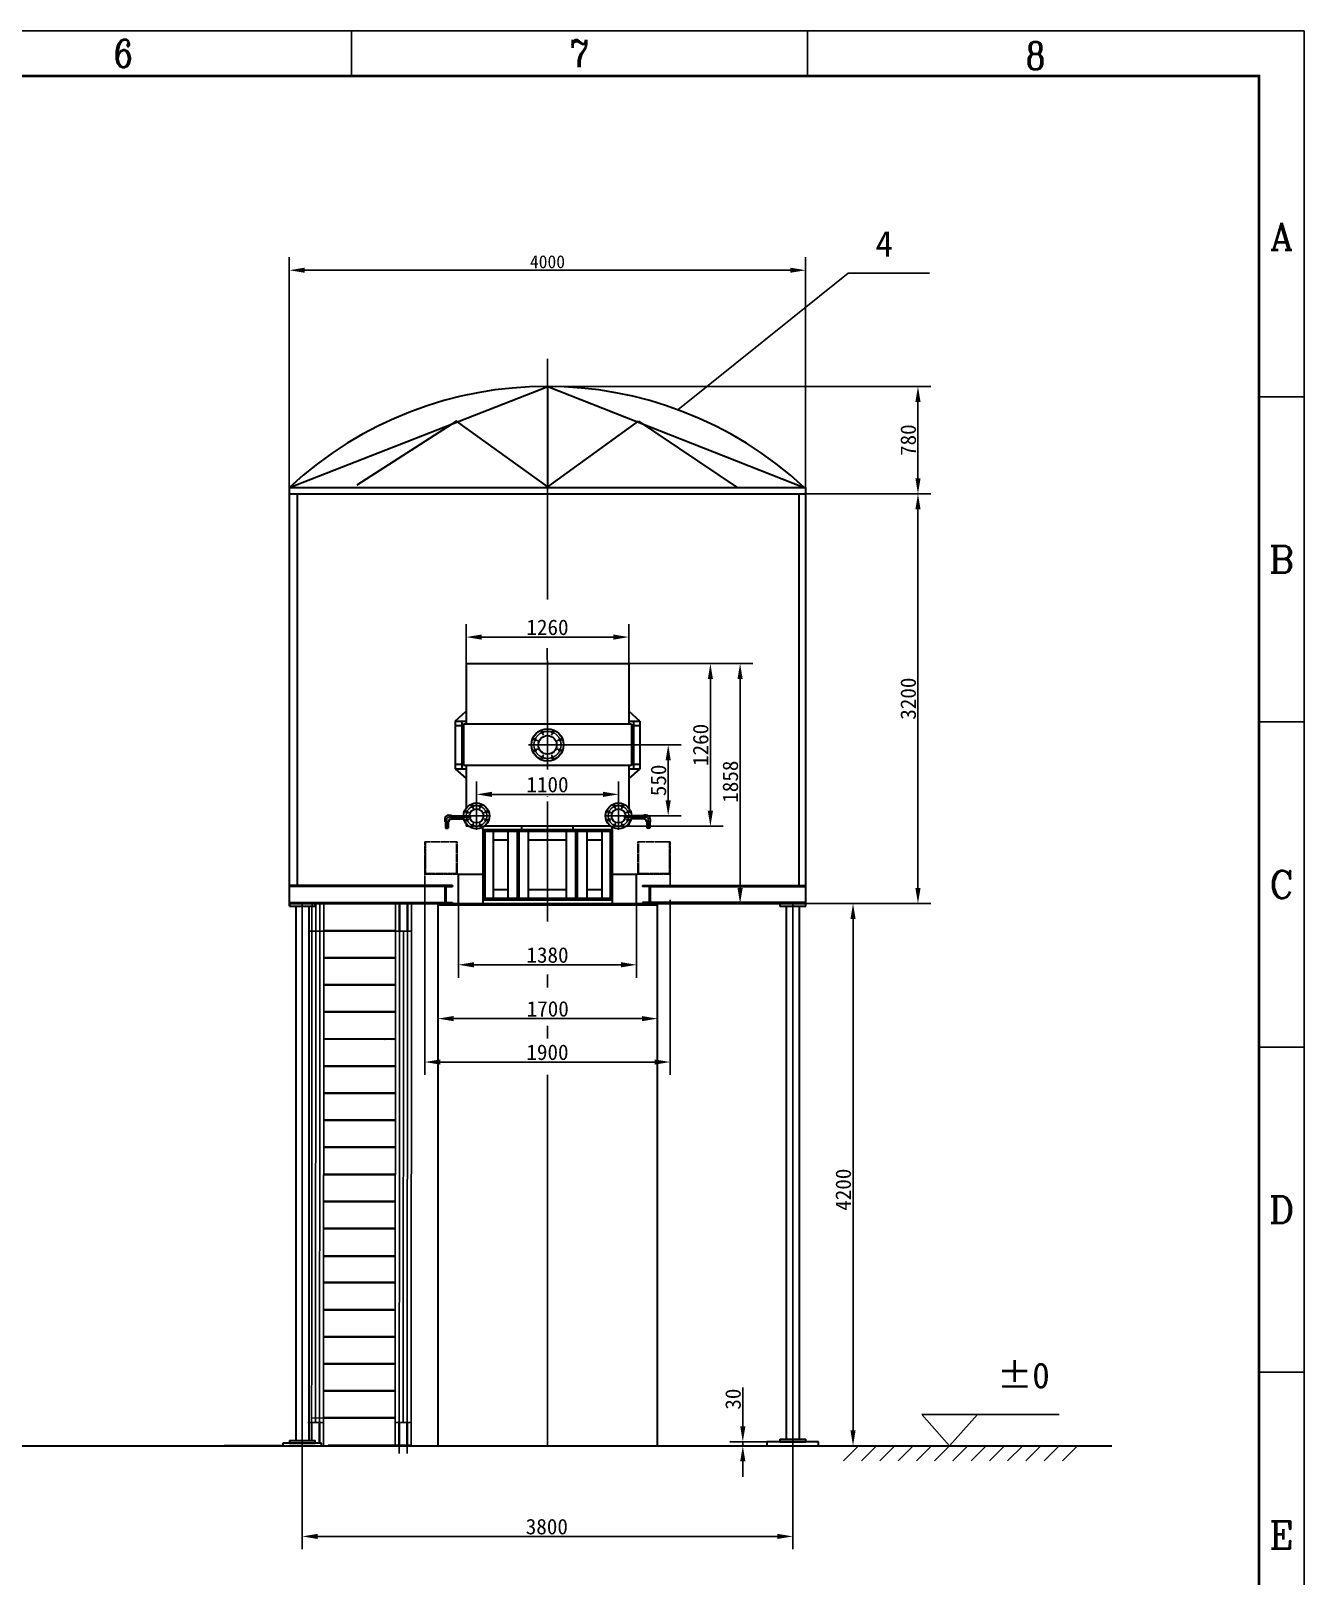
# Model space of a CAD drawing. Header units: millimetres. Extents: x 36943 to 66361, y 17600 to 38376.
# Drawn here: x 56498 to 66361, y 26410 to 38376 of the extents above; entities that cross this region are included whole.
import ezdxf
from ezdxf.enums import TextEntityAlignment as Align

# ---------------------------------------------------------------- set-up
doc = ezdxf.new("R2010")
doc.units = ezdxf.units.MM
doc.header["$PDMODE"] = 34
doc.linetypes.add('ACAD_ISO02W100', pattern=[15, 12, -3])
doc.linetypes.add('JIS_08_11', pattern=[12.8, 11, -0.6, 0.6, -0.6])
for name, color, linetype, lineweight in [('01粗实线', 7, 'Continuous', 30), ('02细实线', 5, 'Continuous', 25), ('03虚线', 3, 'ACAD_ISO02W100', 25), ('04细点划线', 1, 'JIS_08_11', 25)]:
    doc.layers.add(name, color=color, linetype=linetype, lineweight=lineweight)
doc.layers.add('09标注线', color=5, linetype='Continuous')
doc.layers.add('C', color=130, linetype='Continuous')
doc.styles.add('C', font='complex.shx', dxfattribs={"width": 0.85})
doc.styles.get("Standard").update_dxf_attribs({"font": 'SimSun.ttf'})
doc.dimstyles.new('ISO-25-50', dxfattribs={"dimtxt": 120, "dimasz": 120, "dimexe": 100, "dimexo": 0, "dimgap": 15, "dimtad": 1, "dimdec": 0, "dimdsep": 46, "dimtxsty": 'Standard', "dimcen": 10, "dimadec": 0, "dimazin": 0, "dimtfac": 1, "dimtdec": 0, "dimtmove": 0, "dimatfit": 3, "dimldrblk": 'CLOSEDBLANK', "dimfxl": 0, "dimarcsym": 0})
pattern_1 = [(44.96008, (1959.8555, 35338.7925), (-5.9249212, 5.9331832), []), (44.96008, (1960.9305, 35338.792), (-5.9249212, 5.9331832), [])]

# ---------------------------------------------------------------- blocks, each defined once
blk = doc.blocks.new('*D12')
at = {"layer": '09标注线', "color": 0, "lineweight": -2}
for p, q in [((59950, 32404), (59950, 32564)), ((61050, 32404), (61050, 32564)), ((60930, 32464), (60070, 32464))]:
    blk.add_line(p, q, dxfattribs=at)
at = {"layer": '09标注线', "color": 0}
for points in [[(60070, 32484), (60070, 32444), (59950, 32464)], [(60930, 32484), (60930, 32444), (61050, 32464)]]:
    blk.add_solid(points, dxfattribs=at)
at = {"layer": 'Defpoints', "color": 0}
for p in [(59950, 32464), (59950, 32404), (61050, 32404)]:
    blk.add_point(p, dxfattribs=at)
at = {"layer": '09标注线', "color": 0, "insert": (60500, 32539), "char_height": 120, "attachment_point": 5}
blk.add_mtext('1100', dxfattribs=at)
blk = doc.blocks.new('_ClosedBlank')
at = {"color": 0, "linetype": 'ByBlock', "lineweight": -2}
for p, q in [((-1, 0.167), (0, 0)), ((-1, 0.167), (-1, -0.167)), ((0, 0), (-1, -0.167))]:
    blk.add_line(p, q, dxfattribs=at)
blk = doc.blocks.new('*D13')
at = {"layer": '09标注线', "color": 0, "lineweight": -2}
for p, q in [((60648, 32847), (61535, 32847)), ((61435, 32727), (61435, 32417)), ((61157, 32297), (61535, 32297))]:
    blk.add_line(p, q, dxfattribs=at)
at = {"layer": '09标注线', "color": 0}
for points in [[(61415, 32727), (61455, 32727), (61435, 32847)], [(61415, 32417), (61455, 32417), (61435, 32297)]]:
    blk.add_solid(points, dxfattribs=at)
at = {"layer": 'Defpoints', "color": 0}
for p in [(60648, 32847), (61157, 32297), (61435, 32297)]:
    blk.add_point(p, dxfattribs=at)
at = {"layer": '09标注线', "color": 0, "insert": (61360, 32572), "char_height": 120, "attachment_point": 5, "rotation": 90}
blk.add_mtext('550', dxfattribs=at)
blk = doc.blocks.new('*D14')
at = {"layer": '09标注线', "color": 0, "lineweight": -2}
for p, q in [((61130, 33477), (61862, 33477)), ((61762, 33357), (61762, 32337)), ((61130, 32217), (61862, 32217))]:
    blk.add_line(p, q, dxfattribs=at)
at = {"layer": '09标注线', "color": 0}
for points in [[(61742, 33357), (61782, 33357), (61762, 33477)], [(61742, 32337), (61782, 32337), (61762, 32217)]]:
    blk.add_solid(points, dxfattribs=at)
at = {"layer": 'Defpoints', "color": 0}
for p in [(61130, 33477), (61130, 32217), (61762, 32217)]:
    blk.add_point(p, dxfattribs=at)
at = {"layer": '09标注线', "color": 0, "insert": (61687, 32847), "char_height": 120, "attachment_point": 5, "rotation": 90}
blk.add_mtext('1260', dxfattribs=at)
blk = doc.blocks.new('*D15')
at = {"layer": '09标注线', "color": 0, "lineweight": -2}
for p, q in [((59870, 33477), (59870, 33782)), ((61130, 33477), (61130, 33782)), ((61010, 33682), (59990, 33682))]:
    blk.add_line(p, q, dxfattribs=at)
at = {"layer": '09标注线', "color": 0}
for points in [[(59990, 33702), (59990, 33662), (59870, 33682)], [(61010, 33702), (61010, 33662), (61130, 33682)]]:
    blk.add_solid(points, dxfattribs=at)
at = {"layer": 'Defpoints', "color": 0}
for p in [(59870, 33682), (59870, 33477), (61130, 33477)]:
    blk.add_point(p, dxfattribs=at)
at = {"layer": '09标注线', "color": 0, "insert": (60500, 33757), "char_height": 120, "attachment_point": 5}
blk.add_mtext('1260', dxfattribs=at)
blk = doc.blocks.new('*D16')
at = {"layer": '09标注线', "color": 0, "lineweight": -2}
for p, q in [((61130, 33477), (62092, 33477)), ((61992, 33357), (61992, 31739)), ((60998, 31619), (62092, 31619))]:
    blk.add_line(p, q, dxfattribs=at)
at = {"layer": '09标注线', "color": 0}
for points in [[(61972, 33357), (62012, 33357), (61992, 33477)], [(61972, 31739), (62012, 31739), (61992, 31619)]]:
    blk.add_solid(points, dxfattribs=at)
at = {"layer": 'Defpoints', "color": 0}
for p in [(61130, 33477), (60998, 31619), (61992, 31619)]:
    blk.add_point(p, dxfattribs=at)
at = {"layer": '09标注线', "color": 0, "insert": (61917, 32562), "char_height": 120, "attachment_point": 5, "rotation": 90}
blk.add_mtext('1858', dxfattribs=at)
blk = doc.blocks.new('*D6')
at = {"layer": '09标注线', "color": 0, "lineweight": -2}
for p, q in [((62500, 31619), (62967, 31619)), ((62867, 31499), (62867, 27539)), ((62600, 27419), (62967, 27419))]:
    blk.add_line(p, q, dxfattribs=at)
at = {"layer": '09标注线', "color": 0}
for points in [[(62847, 31499), (62887, 31499), (62867, 31619)], [(62847, 27539), (62887, 27539), (62867, 27419)]]:
    blk.add_solid(points, dxfattribs=at)
at = {"layer": 'Defpoints', "color": 0}
for p in [(62500, 31619), (62600, 27419), (62867, 27419)]:
    blk.add_point(p, dxfattribs=at)
at = {"layer": '09标注线', "color": 0, "insert": (62792, 29402), "char_height": 120, "attachment_point": 5, "rotation": 90}
blk.add_mtext('4200', dxfattribs=at)
blk = doc.blocks.new('*D2')
at = {"layer": '09标注线', "color": 0, "lineweight": -2}
for p, q in [((62500, 34791), (63470, 34791)), ((63370, 34671), (63370, 31739)), ((62500, 31619), (63470, 31619))]:
    blk.add_line(p, q, dxfattribs=at)
at = {"layer": '09标注线', "color": 0}
for points in [[(63350, 34671), (63390, 34671), (63370, 34791)], [(63350, 31739), (63390, 31739), (63370, 31619)]]:
    blk.add_solid(points, dxfattribs=at)
at = {"layer": 'Defpoints', "color": 0}
for p in [(62500, 34791), (62500, 31619), (63370, 31619)]:
    blk.add_point(p, dxfattribs=at)
at = {"layer": '09标注线', "color": 0, "insert": (63295, 33205), "char_height": 120, "attachment_point": 5, "rotation": 90}
blk.add_mtext('3200', dxfattribs=at)
blk = doc.blocks.new('*D7')
at = {"layer": '09标注线', "color": 0, "lineweight": -2}
for p, q in [((58600, 27529), (58600, 26617)), ((62400, 27246), (62400, 26617)), ((58720, 26717), (62280, 26717))]:
    blk.add_line(p, q, dxfattribs=at)
at = {"layer": '09标注线', "color": 0}
for points in [[(58720, 26737), (58720, 26697), (58600, 26717)], [(62280, 26737), (62280, 26697), (62400, 26717)]]:
    blk.add_solid(points, dxfattribs=at)
at = {"layer": 'Defpoints', "color": 0}
for p in [(58600, 27529), (62400, 27246), (62400, 26717)]:
    blk.add_point(p, dxfattribs=at)
at = {"layer": '09标注线', "color": 0, "insert": (60495, 26792), "char_height": 120, "attachment_point": 5}
blk.add_mtext('3800', dxfattribs=at)
blk = doc.blocks.new('*D11')
at = {"layer": '09标注线', "color": 0, "lineweight": -2}
for p, q in [((62013, 27569), (62013, 27871)), ((62200, 27449), (61913, 27449)), ((62200, 27419), (61913, 27419)), ((62013, 27419), (62013, 27449)), ((62013, 27299), (62013, 27179))]:
    blk.add_line(p, q, dxfattribs=at)
at = {"layer": '09标注线', "color": 0}
for points in [[(61993, 27569), (62033, 27569), (62013, 27449)], [(61993, 27299), (62033, 27299), (62013, 27419)]]:
    blk.add_solid(points, dxfattribs=at)
at = {"layer": 'Defpoints', "color": 0}
for p in [(62013, 27449), (62200, 27449), (62200, 27419)]:
    blk.add_point(p, dxfattribs=at)
at = {"layer": '09标注线', "color": 0, "insert": (61938, 27780), "char_height": 120, "attachment_point": 5, "rotation": 90}
blk.add_mtext('30', dxfattribs=at)
blk = doc.blocks.new('*D30')
at = {"layer": '09标注线', "color": 0, "lineweight": -2}
for p, q in [((59550, 31759), (59550, 30291)), ((61450, 31647), (61450, 30291)), ((59670, 30391), (61330, 30391))]:
    blk.add_line(p, q, dxfattribs=at)
at = {"layer": '09标注线', "color": 0}
for points in [[(59670, 30411), (59670, 30371), (59550, 30391)], [(61330, 30411), (61330, 30371), (61450, 30391)]]:
    blk.add_solid(points, dxfattribs=at)
at = {"layer": 'Defpoints', "color": 0}
for p in [(59550, 31759), (61450, 31647), (61450, 30391)]:
    blk.add_point(p, dxfattribs=at)
at = {"layer": '09标注线', "color": 0, "insert": (60500, 30466), "char_height": 120, "attachment_point": 5}
blk.add_mtext('1900', dxfattribs=at)
blk = doc.blocks.new('*D32')
at = {"layer": '09标注线', "color": 0, "lineweight": -2}
for p, q in [((59810, 31661), (59810, 31044)), ((61190, 31647), (61190, 31044)), ((59930, 31144), (61070, 31144))]:
    blk.add_line(p, q, dxfattribs=at)
at = {"layer": '09标注线', "color": 0}
for points in [[(59930, 31164), (59930, 31124), (59810, 31144)], [(61070, 31164), (61070, 31124), (61190, 31144)]]:
    blk.add_solid(points, dxfattribs=at)
at = {"layer": 'Defpoints', "color": 0}
for p in [(59810, 31661), (61190, 31647), (61190, 31144)]:
    blk.add_point(p, dxfattribs=at)
at = {"layer": '09标注线', "color": 0, "insert": (60500, 31219), "char_height": 120, "attachment_point": 5}
blk.add_mtext('1380', dxfattribs=at)
blk = doc.blocks.new('*D36')
at = {"layer": '09标注线', "color": 0, "lineweight": -2}
for p, q in [((59652, 30716), (59652, 30827)), ((61352, 30716), (61352, 30827)), ((59772, 30727), (61232, 30727))]:
    blk.add_line(p, q, dxfattribs=at)
at = {"layer": '09标注线', "color": 0}
for points in [[(59772, 30747), (59772, 30707), (59652, 30727)], [(61232, 30747), (61232, 30707), (61352, 30727)]]:
    blk.add_solid(points, dxfattribs=at)
at = {"layer": 'Defpoints', "color": 0}
for p in [(59652, 30716), (61352, 30727), (61352, 30716)]:
    blk.add_point(p, dxfattribs=at)
at = {"layer": '09标注线', "color": 0, "insert": (60502, 30802), "char_height": 120, "attachment_point": 5}
blk.add_mtext('1700', dxfattribs=at)
blk = doc.blocks.new('*D41')
at = {"layer": '09标注线', "color": 0, "lineweight": -2}
for p, q in [((58500, 34841), (58500, 36623)), ((62500, 34841), (62500, 36623)), ((58620, 36523), (62380, 36523))]:
    blk.add_line(p, q, dxfattribs=at)
at = {"layer": '09标注线', "color": 0}
for points in [[(58620, 36543), (58620, 36503), (58500, 36523)], [(62380, 36543), (62380, 36503), (62500, 36523)]]:
    blk.add_solid(points, dxfattribs=at)
at = {"layer": 'Defpoints', "color": 0}
for p in [(62500, 36523), (58500, 34841), (62500, 34841)]:
    blk.add_point(p, dxfattribs=at)
at = {"layer": '09标注线', "color": 0, "insert": (60500, 36588), "char_height": 100, "attachment_point": 5}
blk.add_mtext('4000', dxfattribs=at)
blk = doc.blocks.new('*D42')
at = {"layer": '09标注线', "color": 0, "lineweight": -2}
for p, q in [((60495, 35623), (63470, 35623)), ((63370, 35503), (63370, 34911)), ((62500, 34791), (63470, 34791))]:
    blk.add_line(p, q, dxfattribs=at)
at = {"layer": '09标注线', "color": 0}
for points in [[(63350, 35503), (63390, 35503), (63370, 35623)], [(63350, 34911), (63390, 34911), (63370, 34791)]]:
    blk.add_solid(points, dxfattribs=at)
at = {"layer": 'Defpoints', "color": 0}
for p in [(60495, 35623), (62500, 34791), (63370, 34791)]:
    blk.add_point(p, dxfattribs=at)
at = {"layer": '09标注线', "color": 0, "insert": (63295, 35207), "char_height": 120, "attachment_point": 5, "rotation": 90}
blk.add_mtext('780', dxfattribs=at)

msp = doc.modelspace()

# ---------------------------------------------------------------- hatches: boundary and pattern name
at = {"layer": '09标注线'}
h = msp.add_hatch(dxfattribs=at)
h.set_pattern_fill('JIS_LC_8A', color=0, scale=1.074993, angle=-0.03992, style=0)
h.set_pattern_definition([(44.96008, (1961.17, 37225.405), (-5.9249212, 5.9331832), []), (44.96008, (1962.245, 37225.4046), (-5.9249212, 5.9331832), [])])
h.paths.add_polyline_path([(59128.9, 31619.9), (58767.7, 31620.2), (58767.7, 31614.8), (58770.6, 31614.8), (59128.9, 31614.5)])
h.paths.add_polyline_path([(59323.9, 31614.4), (59323.9, 31619.8), (59128.9, 31619.9), (59128.9, 31614.5)])
h = msp.add_hatch(dxfattribs=at)
h.set_pattern_fill('JIS_LC_8A', color=0, scale=1.074993, angle=-0.03992, style=0)
h.set_pattern_definition([(44.96008, (1961.024, 37015.782), (-5.9249212, 5.9331832), []), (44.96008, (1962.099, 37015.781), (-5.9249212, 5.9331832), [])])
h.paths.add_polyline_path([(59128.8, 31410.3), (58767.6, 31410.5), (58767.6, 31405.2), (58770.5, 31405.2), (59128.7, 31404.9)])
h.paths.add_polyline_path([(59323.7, 31404.8), (59323.7, 31410.1), (59128.8, 31410.3), (59128.7, 31404.9)])
h = msp.add_hatch(dxfattribs=at)
h.set_pattern_fill('JIS_LC_8A', color=0, scale=1.074993, angle=-0.03992, style=0)
h.set_pattern_definition([(44.96008, (1960.878, 36806.158), (-5.9249212, 5.9331832), []), (44.96008, (1961.953, 36806.157), (-5.9249212, 5.9331832), [])])
h.paths.add_polyline_path([(59128.6, 31200.7), (58767.4, 31200.9), (58767.4, 31195.5), (58770.3, 31195.5), (59128.6, 31195.3)])
h.paths.add_polyline_path([(59323.6, 31195.1), (59323.6, 31200.5), (59128.6, 31200.7), (59128.6, 31195.3)])
h = msp.add_hatch(dxfattribs=at)
h.set_pattern_fill('JIS_LC_8A', color=0, scale=1.074993, angle=-0.03992, style=0)
h.set_pattern_definition([(44.96008, (1960.732, 36596.534), (-5.9249212, 5.9331832), []), (44.96008, (1961.807, 36596.534), (-5.9249212, 5.9331832), [])])
h.paths.add_polyline_path([(59128.5, 30991), (58767.3, 30991.3), (58767.3, 30985.9), (58770.2, 30985.9), (59128.5, 30985.7)])
h.paths.add_polyline_path([(59323.4, 30985.5), (59323.4, 30990.9), (59128.5, 30991), (59128.5, 30985.7)])
h = msp.add_hatch(dxfattribs=at)
h.set_pattern_fill('JIS_LC_8A', color=0, scale=1.074993, angle=-0.03992, style=0)
h.set_pattern_definition([(44.96008, (1960.586, 36386.911), (-5.9249212, 5.9331832), []), (44.96008, (1961.661, 36386.91), (-5.9249212, 5.9331832), [])])
h.paths.add_polyline_path([(59128.3, 30781.4), (58767.1, 30781.7), (58767.1, 30776.3), (58770, 30776.3), (59128.3, 30776)])
h.paths.add_polyline_path([(59323.3, 30775.9), (59323.3, 30781.3), (59128.3, 30781.4), (59128.3, 30776)])
h = msp.add_hatch(dxfattribs=at)
h.set_pattern_fill('JIS_LC_8A', color=0, scale=1.074993, angle=-0.03992, style=0)
h.set_pattern_definition([(44.96008, (1960.44, 36177.287), (-5.9249212, 5.9331832), []), (44.96008, (1961.515, 36177.286), (-5.9249212, 5.9331832), [])])
h.paths.add_polyline_path([(59128.2, 30571.8), (58767, 30572), (58767, 30566.7), (58769.9, 30566.7), (59128.2, 30566.4)])
h.paths.add_polyline_path([(59323.1, 30566.3), (59323.1, 30571.7), (59128.2, 30571.8), (59128.2, 30566.4)])
h = msp.add_hatch(dxfattribs=at)
h.set_pattern_fill('JIS_LC_8A', color=0, scale=1.074993, angle=-0.03992, style=0)
h.set_pattern_definition([(44.96008, (1960.294, 35967.663), (-5.9249212, 5.9331832), []), (44.96008, (1961.369, 35967.663), (-5.9249212, 5.9331832), [])])
h.paths.add_polyline_path([(59128, 30362.2), (58766.8, 30362.4), (58766.8, 30357), (58769.7, 30357), (59128, 30356.8)])
h.paths.add_polyline_path([(59323, 30356.7), (59323, 30362), (59128, 30362.2), (59128, 30356.8)])
h = msp.add_hatch(dxfattribs=at)
h.set_pattern_fill('JIS_LC_8A', color=0, scale=1.074993, angle=-0.03992, style=0)
h.set_pattern_definition([(44.96008, (1960.1476, 35758.04), (-5.9249212, 5.9331832), []), (44.96008, (1961.2226, 35758.039), (-5.9249212, 5.9331832), [])])
h.paths.add_polyline_path([(59127.9, 30152.5), (58766.7, 30152.8), (58766.7, 30147.4), (58769.6, 30147.4), (59127.9, 30147.2)])
h.paths.add_polyline_path([(59322.8, 30147), (59322.9, 30152.4), (59127.9, 30152.5), (59127.9, 30147.2)])
h = msp.add_hatch(dxfattribs=at)
h.set_pattern_fill('JIS_LC_8A', color=0, scale=1.074993, angle=-0.03992, style=0)
h.set_pattern_definition([(44.96008, (1960.0015, 35548.416), (-5.9249212, 5.9331832), []), (44.96008, (1961.0765, 35548.415), (-5.9249212, 5.9331832), [])])
h.paths.add_polyline_path([(59127.7, 29942.9), (58766.5, 29943.2), (58766.5, 29937.8), (58769.5, 29937.8), (59127.7, 29937.5)])
h.paths.add_polyline_path([(59322.7, 29937.4), (59322.7, 29942.8), (59127.7, 29942.9), (59127.7, 29937.5)])
h = msp.add_hatch(dxfattribs=at)
h.set_pattern_fill('JIS_LC_8A', color=0, scale=1.074993, angle=-0.03992, style=0)
h.set_pattern_definition(pattern_1)
h.paths.add_polyline_path([(59127.6, 29733.3), (58766.4, 29733.5), (58766.4, 29728.2), (58769.3, 29728.2), (59127.6, 29727.9)])
h.paths.add_polyline_path([(59322.6, 29727.8), (59322.6, 29733.2), (59127.6, 29733.3), (59127.6, 29727.9)])
h = msp.add_hatch(dxfattribs=at)
h.set_pattern_fill('JIS_LC_8A', color=0, scale=1.074993, angle=-0.03992, style=0)
h.set_pattern_definition(pattern_1)
h.paths.add_polyline_path([(59127.6, 29733.3), (58766.4, 29733.5), (58766.4, 29728.2), (58769.3, 29728.2), (59127.6, 29727.9)])
h.paths.add_polyline_path([(59322.6, 29727.8), (59322.6, 29733.2), (59127.6, 29733.3), (59127.6, 29727.9)])
h = msp.add_hatch(dxfattribs=at)
h.set_pattern_fill('JIS_LC_8A', color=0, scale=1.074993, angle=-0.03992, style=0)
h.set_pattern_definition(pattern_1)
h.paths.add_polyline_path([(59127.6, 29733.3), (58766.4, 29733.5), (58766.4, 29728.2), (58769.3, 29728.2), (59127.6, 29727.9)])
h.paths.add_polyline_path([(59322.6, 29727.8), (59322.6, 29733.2), (59127.6, 29733.3), (59127.6, 29727.9)])
h = msp.add_hatch(dxfattribs=at)
h.set_pattern_fill('JIS_LC_8A', color=0, scale=1.074993, angle=-0.03992, style=0)
h.set_pattern_definition([(44.96008, (1959.709, 35129.169), (-5.9249212, 5.9331832), []), (44.96008, (1960.784, 35129.168), (-5.9249212, 5.9331832), [])])
h.paths.add_polyline_path([(59127.4, 29523.7), (58766.2, 29523.9), (58766.2, 29518.5), (58769.2, 29518.5), (59127.4, 29518.3)])
h.paths.add_polyline_path([(59322.4, 29518.2), (59322.4, 29523.5), (59127.4, 29523.7), (59127.4, 29518.3)])
h = msp.add_hatch(dxfattribs=at)
h.set_pattern_fill('JIS_LC_8A', color=0, scale=1.074993, angle=-0.03992, style=0)
h.set_pattern_definition([(44.96008, (1959.563, 34919.545), (-5.9249212, 5.9331832), []), (44.96008, (1960.638, 34919.544), (-5.9249212, 5.9331832), [])])
h.paths.add_polyline_path([(59127.3, 29314), (58766.1, 29314.3), (58766.1, 29308.9), (58769, 29308.9), (59127.3, 29308.7)])
h.paths.add_polyline_path([(59322.3, 29308.5), (59322.3, 29313.9), (59127.3, 29314), (59127.3, 29308.7)])
h = msp.add_hatch(dxfattribs=at)
h.set_pattern_fill('JIS_LC_8A', color=0, scale=1.074993, angle=-0.03992, style=0)
h.set_pattern_definition([(44.96008, (1959.417, 34709.9215), (-5.9249212, 5.9331832), []), (44.96008, (1960.492, 34709.921), (-5.9249212, 5.9331832), [])])
h.paths.add_polyline_path([(59127.1, 29104.4), (58765.9, 29104.7), (58765.9, 29099.3), (58768.9, 29099.3), (59127.1, 29099)])
h.paths.add_polyline_path([(59322.1, 29098.9), (59322.1, 29104.3), (59127.1, 29104.4), (59127.1, 29099)])
h = msp.add_hatch(dxfattribs=at)
h.set_pattern_fill('JIS_LC_8A', color=0, scale=1.074993, angle=-0.03992, style=0)
h.set_pattern_definition([(44.96008, (1959.267, 34494.462), (-5.9249212, 5.9331832), []), (44.96008, (1960.342, 34494.461), (-5.9249212, 5.9331832), [])])
h.paths.add_polyline_path([(59127, 28889), (58765.8, 28889.2), (58765.8, 28883.8), (58768.7, 28883.8), (59127, 28883.6)])
h.paths.add_polyline_path([(59322, 28883.5), (59322, 28888.8), (59127, 28889), (59127, 28883.6)])
h = msp.add_hatch(dxfattribs=at)
h.set_pattern_fill('JIS_LC_8A', color=0, scale=1.074993, angle=-0.03992, style=0)
h.set_pattern_definition([(44.96008, (1959.125, 34290.674), (-5.9249212, 5.9331832), []), (44.96008, (1960.2, 34290.6735), (-5.9249212, 5.9331832), [])])
h.paths.add_polyline_path([(59126.9, 28685.2), (58765.7, 28685.4), (58765.7, 28680.1), (58768.6, 28680), (59126.8, 28679.8)])
h.paths.add_polyline_path([(59321.8, 28679.7), (59321.8, 28685), (59126.9, 28685.2), (59126.8, 28679.8)])
h = msp.add_hatch(dxfattribs=at)
h.set_pattern_fill('JIS_LC_8A', color=0, scale=1.074993, angle=-0.03992, style=0)
h.set_pattern_definition([(44.96008, (1958.979, 34081.0506), (-5.9249212, 5.9331832), []), (44.96008, (1960.054, 34081.05), (-5.9249212, 5.9331832), [])])
h.paths.add_polyline_path([(59126.7, 28475.5), (58765.5, 28475.8), (58765.5, 28470.4), (58768.4, 28470.4), (59126.7, 28470.2)])
h.paths.add_polyline_path([(59321.7, 28470), (59321.7, 28475.4), (59126.7, 28475.5), (59126.7, 28470.2)])
h = msp.add_hatch(dxfattribs=at)
h.set_pattern_fill('JIS_LC_8A', color=0, scale=1.074993, angle=-0.03992, style=0)
h.set_pattern_definition([(44.96008, (1958.833, 33871.427), (-5.9249212, 5.9331832), []), (44.96008, (1959.908, 33871.426), (-5.9249212, 5.9331832), [])])
h.paths.add_polyline_path([(59126.6, 28265.9), (58765.4, 28266.2), (58765.4, 28260.8), (58768.3, 28260.8), (59126.6, 28260.6)])
h.paths.add_polyline_path([(59321.5, 28260.4), (59321.5, 28265.8), (59126.6, 28265.9), (59126.6, 28260.6)])
h = msp.add_hatch(dxfattribs=at)
h.set_pattern_fill('JIS_LC_8A', color=0, scale=1.074993, angle=-0.03992, style=0)
h.set_pattern_definition([(44.96008, (1958.687, 33661.803), (-5.9249212, 5.9331832), []), (44.96008, (1959.762, 33661.8025), (-5.9249212, 5.9331832), [])])
h.paths.add_polyline_path([(59126.4, 28056.3), (58765.2, 28056.6), (58765.2, 28051.2), (58768.1, 28051.2), (59126.4, 28050.9)])
h.paths.add_polyline_path([(59321.4, 28050.8), (59321.4, 28056.2), (59126.4, 28056.3), (59126.4, 28050.9)])
h = msp.add_hatch(dxfattribs=at)
h.set_pattern_fill('JIS_LC_8A', color=0, scale=1.074993, angle=-0.03992, style=0)
h.set_pattern_definition([(44.96008, (1958.541, 33452.18), (-5.9249212, 5.9331832), []), (44.96008, (1959.616, 33452.179), (-5.9249212, 5.9331832), [])])
h.paths.add_polyline_path([(59126.3, 27846.7), (58765.1, 27846.9), (58765.1, 27841.6), (58768, 27841.6), (59126.3, 27841.3)])
h.paths.add_polyline_path([(59321.2, 27841.2), (59321.2, 27846.5), (59126.3, 27846.7), (59126.3, 27841.3)])
h = msp.add_hatch(dxfattribs=at)
h.set_pattern_fill('JIS_LC_8A', color=0, scale=1.074993, angle=-0.03992, style=0)
h.set_pattern_definition([(44.96008, (1958.395, 33242.556), (-5.9249212, 5.9331832), []), (44.96008, (1959.47, 33242.555), (-5.9249212, 5.9331832), [])])
h.paths.add_polyline_path([(59126.1, 27637.1), (58764.9, 27637.3), (58764.9, 27631.9), (58767.8, 27631.9), (59126.1, 27631.7)])
h.paths.add_polyline_path([(59321.1, 27631.5), (59321.1, 27636.9), (59126.1, 27637.1), (59126.1, 27631.7)])
h = msp.add_hatch(dxfattribs=at)
h.set_pattern_fill('JIS_LC_8A', color=0, scale=1.074993, angle=-0.03992, style=0)
h.set_pattern_definition([(314.96008, (1950.487, 21892.998), (-5.9331832, -5.9249212), []), (314.96008, (1951.562, 21892.997), (-5.9331832, -5.9249212), [])])
h.paths.add_polyline_path([(59443.5, 27418.6), (59443.5, 27424), (59126, 27424.2), (59126, 27418.8)])
h.paths.add_polyline_path([(58800.2, 27424.4), (58800.2, 27419.1), (59126, 27418.8), (59126, 27424.2)])

# ---------------------------------------------------------------- linework, layer by layer
at = {"color": 1, "lineweight": -3}
for q in [(61511, 35441.6), (63459.8, 36499.9)]:
    msp.add_line((62828.5, 36499.9), q, dxfattribs=at)
for p, q in [((63399.5, 27662.2), (63615.4, 27419.2)), ((64463, 27662.2), (63399.5, 27662.2)), ((63615.4, 27419.2), (63831.3, 27662.2)), ((62908.3, 27419.2), (62791.9, 27302.7)), ((63049.7, 27419.2), (62933.3, 27302.7)), ((63191.2, 27419.2), (63074.7, 27302.7)), ((63332.6, 27419.2), (63216.1, 27302.7)), ((63474, 27419.2), (63357.5, 27302.7)), ((63615.4, 27419.2), (63499, 27302.7)), ((63756.8, 27419.2), (63640.4, 27302.7)), ((63898.3, 27419.2), (63781.8, 27302.7)), ((64039.7, 27419.2), (63923.2, 27302.7)), ((64181.1, 27419.2), (64064.7, 27302.7)), ((64322.5, 27419.2), (64206.1, 27302.7)), ((64463.9, 27419.2), (64347.5, 27302.7)), ((64605.4, 27419.2), (64488.9, 27302.7))]:
    msp.add_line(p, q)
at = {"layer": '01粗实线'}
for p, q in [((60502.4, 34845.8), (60502.4, 35622.9)), ((59870.2, 33476.9), (59870.2, 33006.9)), ((59870.2, 33476.9), (61130.2, 33476.9)), ((61130.2, 33476.9), (61130.2, 33006.9)), ((59785.2, 33031.9), (59870.2, 33106.9)), ((59785.2, 33031.9), (59870.2, 33031.9)), ((59785.2, 33031.9), (59785.2, 32661.9)), ((59835.2, 33031.9), (59835.2, 32661.9)), ((61215.2, 33031.9), (61130.2, 33106.9)), ((61130.2, 33031.9), (61215.2, 33031.9)), ((61165.2, 33031.9), (61165.2, 32661.9)), ((61215.2, 33031.9), (61215.2, 32661.9)), ((59785.2, 32996.9), (59835.2, 32996.9)), ((59850.2, 33006.9), (59850.2, 32686.9)), ((61150.2, 33006.9), (59850.2, 33006.9)), ((61150.2, 33006.9), (61150.2, 32686.9)), ((61165.2, 32996.9), (61215.2, 32996.9)), ((59785.2, 32696.9), (59835.2, 32696.9)), ((61150.2, 32686.9), (59850.2, 32686.9)), ((59870.2, 32686.9), (59870.2, 32356.9)), ((61130.2, 32686.9), (61130.2, 32356.9)), ((61165.2, 32696.9), (61215.2, 32696.9)), ((59785.2, 32661.9), (59870.2, 32661.9)), ((59785.2, 32661.9), (59870.2, 32586.9)), ((61130.2, 32661.9), (61215.2, 32661.9)), ((61215.2, 32661.9), (61130.2, 32586.9)), ((59704.7, 32272.4), (59704.7, 32251.9)), ((59704.7, 32251.9), (59735.7, 32251.9)), ((59708.7, 32251.9), (59708.7, 32201.9)), ((59708.7, 32201.9), (59731.7, 32201.9)), ((59731.7, 32251.9), (59731.7, 32201.9)), ((59734.7, 32302.4), (59755.2, 32302.4)), ((59735.7, 32261.4), (59735.7, 32251.9)), ((59745.7, 32271.4), (59755.2, 32271.4)), ((59755.2, 32302.4), (59755.2, 32271.4)), ((59755.2, 32298.4), (59850.2, 32298.4)), ((59755.2, 32275.4), (59852.5, 32275.4)), ((59870.2, 32236.9), (59870.2, 32216.9)), ((59890.2, 32216.9), (59870.2, 32216.9)), ((60000.2, 32191.9), (60000.2, 32210.3)), ((60000.2, 32191.9), (60300.2, 32191.9)), ((60000.2, 32191.9), (60000.2, 31619.2)), ((60000.2, 32191.9), (61000.2, 32191.9)), ((60990.2, 32216.9), (60010.2, 32216.9)), ((60300.2, 32191.9), (60300.2, 32216.9)), ((60700.2, 32191.9), (60700.2, 32216.9)), ((60700.2, 32191.9), (61000.2, 32191.9)), ((61000.2, 32191.9), (61000.2, 32210.3)), ((61000.2, 32191.9), (61000.2, 31619.2)), ((61130.2, 32216.9), (61110.2, 32216.9)), ((61130.2, 32236.9), (61130.2, 32216.9)), ((61245.2, 32275.4), (61147.8, 32275.4)), ((61245.2, 32298.4), (61150.1, 32298.4)), ((61245.2, 32302.4), (61245.2, 32271.4)), ((61265.7, 32302.4), (61245.2, 32302.4)), ((61254.7, 32271.4), (61245.2, 32271.4)), ((61264.7, 32261.4), (61264.7, 32251.9)), ((61295.7, 32251.9), (61264.7, 32251.9)), ((61268.7, 32251.9), (61268.7, 32201.9)), ((61291.7, 32201.9), (61268.7, 32201.9)), ((61291.7, 32251.9), (61291.7, 32201.9)), ((61295.7, 32272.4), (61295.7, 32251.9)), ((60000.2, 32177.9), (61000.2, 32177.9)), ((60014.2, 32177.9), (60014.2, 31660.9)), ((60080.2, 32177.9), (60080.2, 31660.9)), ((60080.2, 32111.9), (60194.2, 32111.9)), ((60194.2, 31660.9), (60194.2, 32177.9)), ((60267.2, 31660.9), (60267.2, 32177.9)), ((60281.2, 31660.9), (60281.2, 32177.9)), ((60354.2, 31660.9), (60354.2, 32177.9)), ((60354.2, 32111.9), (60646.2, 32111.9)), ((60646.2, 31660.9), (60646.2, 32177.9)), ((60719.2, 31660.9), (60719.2, 32177.9)), ((60733.2, 31660.9), (60733.2, 32177.9)), ((60806.2, 31660.9), (60806.2, 32177.9)), ((60806.2, 32111.9), (60920.2, 32111.9)), ((60920.2, 32177.9), (60920.2, 31660.9)), ((60986.2, 32177.9), (60986.2, 31660.9)), ((59810.2, 31619.2), (59810.2, 31846.9)), ((59810.2, 31846.9), (60000.2, 31846.9)), ((61000.2, 31846.9), (61190.2, 31846.9)), ((61190.2, 31619.2), (61190.2, 31846.9)), ((60080.2, 31726.9), (60194.2, 31726.9)), ((60354.2, 31726.9), (60646.2, 31726.9)), ((60806.2, 31726.9), (60920.2, 31726.9)), ((60000.2, 31660.9), (61000.2, 31660.9)), ((60000.2, 31646.9), (61000.2, 31646.9)), ((58444.7, 27419.2), (57995.1, 27419.2))]:
    msp.add_line(p, q, dxfattribs=at)
for centre, radius in [((60500.2, 32846.9), 125), ((60500.2, 32846.9), 71.5), ((60460, 32943.9), 6.8), ((60540.3, 32943.9), 6.8), ((60403.1, 32887.1), 6.8), ((60403.1, 32806.7), 6.8), ((60597.2, 32887.1), 6.8), ((60597.2, 32806.7), 6.8), ((60460, 32749.9), 6.8), ((60540.3, 32749.9), 6.8), ((59950.2, 32296.9), 100), ((59876.2, 32327.5), 6.8), ((59950.2, 32296.9), 54), ((59919.5, 32370.8), 6.8), ((59980.8, 32370.8), 6.8), ((60024.1, 32327.5), 6.8), ((61050.2, 32296.9), 100), ((60976.2, 32327.5), 6.8), ((61050.2, 32296.9), 54), ((61019.5, 32370.8), 6.8), ((61080.8, 32370.8), 6.8), ((61124.1, 32327.5), 6.8), ((59876.2, 32266.3), 6.8), ((59919.5, 32223), 6.8), ((59980.8, 32223), 6.8), ((60024.1, 32266.3), 6.8), ((60976.2, 32266.3), 6.8), ((61019.5, 32223), 6.8), ((61080.8, 32223), 6.8), ((61124.1, 32266.3), 6.8)]:
    msp.add_circle(centre, radius, dxfattribs=at)
for centre, radius, start, end in [((60494.8, 32688.9), 2934.2, 47.17383, 132.82617), ((59734.7, 32272.4), 30, 90, 180), ((59745.7, 32261.4), 10, 90, 180), ((61254.7, 32261.4), 10, 0, 90), ((61265.7, 32272.4), 30, 0, 90)]:
    msp.add_arc(centre, radius, start, end, dxfattribs=at)
at = {"layer": '02细实线'}
for centre, start, end in [((60460, 32943.9), 106.65298, 20.31678), ((60540.3, 32943.9), 61.65816, 340.41296), ((60403.1, 32887.1), 61.65816, 340.41296), ((60403.1, 32806.7), 106.4015, 22.5), ((60597.2, 32887.1), 110.6227, 22.5), ((60597.2, 32806.7), 61.65816, 340.41296), ((60460, 32749.9), 61.65816, 340.41296), ((60540.3, 32749.9), 108.44826, 24.68322), ((59876.2, 32327.5), 245.6227, 157.5), ((59919.5, 32370.8), 200.6227, 112.5), ((59980.8, 32370.8), 155.6227, 67.5), ((60024.1, 32327.5), 110.6227, 22.5), ((60976.2, 32327.5), 157.5, 69.3773), ((61019.5, 32370.8), 112.5, 24.3773), ((61080.8, 32370.8), 67.5, 339.3773), ((61124.1, 32327.5), 22.5, 294.3773), ((59876.2, 32266.3), 290.6227, 202.5), ((59919.5, 32223), 335.6227, 247.5), ((59980.8, 32223), 20.6227, 292.5), ((60024.1, 32266.3), 65.6227, 337.5), ((60976.2, 32266.3), 202.5, 114.3773), ((61019.5, 32223), 247.5, 159.3773), ((61080.8, 32223), 292.5, 204.3773), ((61124.1, 32266.3), 337.5, 249.3773)]:
    msp.add_arc(centre, 8, start, end, dxfattribs=at)
at = {"layer": '03虚线'}
for p, q in [((59550.2, 31846.9), (59550.2, 32096.9)), ((59550.2, 32096.9), (59800.2, 32096.9)), ((59554.2, 31850.9), (59554.2, 32096.9)), ((59796.2, 32096.9), (59796.2, 31850.9)), ((59800.2, 32096.9), (59800.2, 31846.9)), ((61450.2, 32096.9), (61200.2, 32096.9)), ((61200.2, 32096.9), (61200.2, 31846.9)), ((61204.2, 32096.9), (61204.2, 31850.9)), ((61446.2, 31850.9), (61446.2, 32096.9)), ((61450.2, 31846.9), (61450.2, 32096.9)), ((59550.2, 31759.2), (59550.2, 31846.9)), ((59810.2, 31846.9), (59550.2, 31846.9)), ((59796.2, 31850.9), (59554.2, 31850.9)), ((61190.2, 31846.9), (61450.2, 31846.9)), ((61204.2, 31850.9), (61446.2, 31850.9)), ((61450.2, 31759.2), (61450.2, 31846.9)), ((61450.2, 31774.6), (61450.2, 31846.9))]:
    msp.add_line(p, q, dxfattribs=at)
at = {"layer": '04细点划线'}
for p, q in [((60500.2, 35838), (60500.2, 33972.9)), ((60498.7, 33597.3), (60500, 32656.8)), ((60468.7, 32922.8), (60452.3, 32962.4)), ((60531.6, 32922.8), (60548, 32962.4)), ((60354, 32846.9), (60648.3, 32846.9)), ((60424.3, 32878.3), (60384.7, 32894.8)), ((60424.3, 32815.5), (60384.7, 32799.1)), ((60576, 32878.3), (60615.6, 32894.8)), ((60576, 32815.5), (60615.6, 32799.1)), ((60468.7, 32771), (60452.3, 32731.4)), ((60531.6, 32771), (60548, 32731.4)), ((59896.5, 32319.1), (59857.8, 32335.2)), ((59927.9, 32350.5), (59911.9, 32389.3)), ((59950.2, 32404.2), (59950.2, 32186.5)), ((59972.4, 32350.5), (59988.4, 32389.3)), ((60003.8, 32319.1), (60042.5, 32335.2)), ((60500, 32409.2), (60500.8, 31479.8)), ((60996.5, 32319.1), (60957.8, 32335.2)), ((61027.9, 32350.5), (61011.9, 32389.3)), ((61050.2, 32404.2), (61050.2, 32186.5)), ((61072.4, 32350.5), (61088.4, 32389.3)), ((61103.8, 32319.1), (61142.5, 32335.2)), ((59720.2, 32271.9), (59720.2, 32194.8)), ((59735.2, 32286.9), (59908.3, 32286.9)), ((59843.7, 32296.9), (60055.9, 32296.9)), ((59896.5, 32274.7), (59857.8, 32258.7)), ((59927.9, 32243.3), (59911.9, 32204.5)), ((59972.4, 32243.3), (59988.4, 32204.5)), ((60003.8, 32274.7), (60042.5, 32258.7)), ((61156.6, 32296.9), (60944.4, 32296.9)), ((60996.5, 32274.7), (60957.8, 32258.7)), ((61027.9, 32243.3), (61011.9, 32204.5)), ((61072.4, 32243.3), (61088.4, 32204.5)), ((61265.2, 32286.9), (61092, 32286.9)), ((61103.8, 32274.7), (61142.5, 32258.7)), ((61280.2, 32271.9), (61280.2, 32194.8)), ((60274.2, 31660.9), (60274.2, 32177.9)), ((60726.2, 31660.9), (60726.2, 32177.9)), ((58675.8, 31619.1), (58672.9, 27459.2)), ((58737.1, 31619.1), (58734.1, 27439.2)), ((58737.1, 31619.1), (58734.1, 27439.2)), ((59354.5, 31618.7), (59351.5, 27357.8)), ((59415.8, 31618.6), (59412.8, 27357.7)), ((59415.8, 31618.6), (59412.8, 27357.7)), ((60500.2, 31067.5), (60500.2, 30969.1)), ((60500.2, 30672.4), (60500.2, 30572.6)), ((60500.2, 30291.3), (60500.2, 27419.2))]:
    msp.add_line(p, q, dxfattribs=at)
for centre, radius in [((60500.2, 32846.9), 105), ((59950.2, 32296.9), 80), ((61050.2, 32296.9), 80)]:
    msp.add_circle(centre, radius, dxfattribs=at)
for centre, start, end in [((59735.2, 32271.9), 90, 180), ((61265.2, 32271.9), 0, 90)]:
    msp.add_arc(centre, 15, start, end, dxfattribs=at)
at = {"layer": '09标注线', "color": 0, "lineweight": 30}
for p, q in [((58500.2, 34840.9), (60502.4, 35622.9)), ((60502.4, 35622.9), (62489.4, 34840.9)), ((59794.7, 35355.2), (59021.8, 34857.9)), ((60502.4, 34845.8), (59794.7, 35355.2)), ((60502.4, 34845.8), (61204.9, 35353.2)), ((61204.9, 35353.2), (61969.6, 34840.9)), ((58500.2, 31640.9), (58500.2, 34840.9)), ((58500.2, 34840.9), (62500.2, 34840.9)), ((58500.2, 31599.2), (58500.2, 34827.9)), ((62500.2, 31619.2), (62500.2, 34840.9)), ((58500.2, 34790.9), (62500.2, 34790.9)), ((58500.2, 34790.9), (62489.4, 34790.9)), ((58563.2, 31759.2), (58563.2, 34790.9)), ((62447.9, 34790.9), (62447.9, 31759.2)), ((59764.1, 31759.2), (58500.2, 31759.2)), ((59704.1, 31751.2), (58500.2, 31751.2)), ((59704.1, 31759.2), (59704.1, 31619.2)), ((59712.1, 31751.1), (59764.1, 31751.2)), ((59712.1, 31751.1), (59712.1, 31627.2)), ((59764.1, 31759.2), (59764.1, 31751.2)), ((61236.2, 31759.2), (61236.2, 31751.2)), ((61236.2, 31759.2), (62500.2, 31759.2)), ((61288.2, 31751.1), (61236.2, 31751.2)), ((61288.2, 31751.1), (61288.2, 31627.2)), ((61296.2, 31759.2), (61296.2, 31619.2)), ((61296.2, 31751.2), (62500.2, 31751.2)), ((58500.2, 31627.2), (59704.1, 31627.2)), ((58500.2, 31619.2), (61352.4, 31619.2)), ((58500.2, 31619.2), (58500.2, 31599.2)), ((58500.2, 31599.2), (58700.2, 31599.2)), ((58550.2, 31599.2), (58550.2, 27459.2)), ((58650.2, 31599.2), (58650.2, 27459.2)), ((58700.2, 31599.2), (58700.2, 31619.2)), ((59652.4, 27419.2), (59652.4, 31619.2)), ((59652.4, 31609.2), (61352.4, 31609.2)), ((59712.1, 31627.2), (59764.1, 31627.2)), ((59764.1, 31627.2), (59764.1, 31619.2)), ((61288.2, 31627.2), (61236.2, 31627.2)), ((61236.2, 31627.2), (61236.2, 31619.2)), ((62500.2, 31627.2), (61296.2, 31627.2)), ((61296.2, 31619.2), (62500.2, 31619.2)), ((61352.4, 27419.2), (61352.4, 31619.2)), ((62300.2, 31619.2), (62300.2, 31599.2)), ((62300.2, 31599.2), (62500.2, 31599.2)), ((62350.2, 31599.2), (62350.2, 27469.2)), ((62450.2, 31599.2), (62450.2, 27469.2)), ((62500.2, 31599.2), (62500.2, 31619.2)), ((39703.1, 27419.2), (64872.3, 27419.2)), ((58400.2, 27419.2), (58800.2, 27419.2)), ((58750.6, 27439.2), (58450.6, 27439.2)), ((58450.6, 27439.2), (58450.6, 27419.2)), ((58450.6, 27419.2), (58750.6, 27419.2)), ((58500.2, 27459.2), (58500.2, 27439.2)), ((58500.2, 27459.2), (58700.2, 27459.2)), ((58500.2, 27439.2), (58700.2, 27439.2)), ((58500.2, 27419.2), (61352.4, 27419.2)), ((58650.6, 27419.2), (58750.6, 27419.2)), ((58700.2, 27439.2), (58700.2, 27459.2)), ((58700.2, 27419.2), (58800.2, 27419.2)), ((58750.6, 27419.2), (58750.6, 27439.2)), ((62600.2, 27449.2), (62200.2, 27449.2)), ((62200.2, 27449.2), (62200.2, 27419.2)), ((62200.2, 27419.2), (62600.2, 27419.2)), ((62300.2, 27469.2), (62300.2, 27449.2)), ((62300.2, 27469.2), (62500.2, 27469.2)), ((62300.2, 27449.2), (62500.2, 27449.2)), ((62500.2, 27449.2), (62500.2, 27469.2)), ((62600.2, 27419.2), (62600.2, 27449.2))]:
    msp.add_line(p, q, dxfattribs=at)
at = {"layer": '09标注线', "color": 1}
for p, q in [((60500.2, 32444.3), (60500.2, 32448.1)), ((58600.2, 31626.9), (58600.2, 27238.1)), ((58703.6, 27598.7), (58706.4, 31619.1)), ((62400.2, 31634.9), (62400.2, 27246.1))]:
    msp.add_line(p, q, dxfattribs=at)
at = {"layer": '09标注线', "color": 0}
for p, q in [((59446.4, 31618.6), (58645.2, 31619.2)), ((58767.7, 31619.1), (58645.2, 31619.2)), ((58770.6, 31619.1), (58645.2, 31619.2)), ((58645.2, 31619.2), (58770.6, 31619.1)), ((58645.2, 31619.2), (58767.7, 31619.1)), ((58764.8, 27419.1), (58767.7, 31619.1)), ((58767.7, 31619.1), (58767.6, 31405.2)), ((59323.9, 31619.8), (58767.7, 31620.2)), ((59323.9, 31619.8), (58767.7, 31620.2)), ((59323.9, 31619.8), (58767.7, 31620.2)), ((59446.4, 31618.6), (58767.7, 31619.1)), ((59446.3, 31618.6), (58767.7, 31619.1)), ((59323.9, 31614.4), (58767.7, 31614.8)), ((59320.9, 27418.7), (59323.9, 31618.7)), ((59352.1, 31404.8), (59352.3, 31618.7)), ((59356.4, 31404.7), (59356.6, 31618.7)), ((59413.5, 31618.6), (59413.4, 31404.7)), ((59417.7, 31404.7), (59417.8, 31618.6)), ((59443.5, 27424), (59446.4, 31624)), ((59446.3, 31618.6), (59446.2, 31404.7)), ((59446.3, 31624), (59446.3, 31619.7)), ((59446.3, 31618.6), (59446.3, 31614.3)), ((58770.5, 31405.2), (58647.9, 31405.2)), ((58767.6, 31410.5), (58767.6, 31405.2)), ((59323.7, 31410.1), (58767.6, 31410.5)), ((59323.7, 31410.1), (58767.6, 31410.5)), ((59323.7, 31410.1), (58767.6, 31410.5)), ((58770.5, 31405.2), (58767.6, 31405.2)), ((59323.7, 31404.8), (58767.6, 31405.2)), ((59323.7, 31404.8), (59446.2, 31404.7)), ((59382.3, 27598.2), (59385, 31404.7)), ((59323.6, 31200.5), (58767.4, 31200.9)), ((59323.6, 31200.5), (58767.4, 31200.9)), ((59323.6, 31200.5), (58767.4, 31200.9)), ((59323.6, 31195.1), (58767.4, 31195.5)), ((59323.4, 30990.9), (58767.3, 30991.3)), ((59323.4, 30990.9), (58767.3, 30991.3)), ((59323.4, 30990.9), (58767.3, 30991.3)), ((59323.4, 30985.5), (58767.3, 30985.9)), ((59323.3, 30781.3), (58767.1, 30781.7)), ((59323.3, 30775.9), (58767.1, 30776.3)), ((59323.1, 30571.7), (58767, 30572)), ((59323.1, 30566.3), (58767, 30566.7)), ((59323, 30362), (58766.8, 30362.4)), ((59323, 30356.7), (58766.8, 30357)), ((59322.9, 30152.4), (58766.7, 30152.8)), ((59322.8, 30147), (58766.7, 30147.4)), ((59322.7, 29942.8), (58766.5, 29943.2)), ((59322.7, 29937.4), (58766.5, 29937.8)), ((59322.6, 29733.2), (58766.4, 29733.5)), ((59322.6, 29733.2), (58766.4, 29733.5)), ((59322.6, 29733.2), (58766.4, 29733.5)), ((59322.6, 29727.8), (58766.4, 29728.2)), ((59322.6, 29727.8), (58766.4, 29728.2)), ((59322.6, 29727.8), (58766.4, 29728.2)), ((59322.4, 29523.5), (58766.2, 29523.9)), ((59322.4, 29523.5), (58766.2, 29523.9)), ((59322.4, 29518.2), (58766.2, 29518.5)), ((59322.3, 29313.9), (58766.1, 29314.3)), ((59322.3, 29313.9), (58766.1, 29314.3)), ((59322.3, 29308.5), (58766.1, 29308.9)), ((59322.1, 29104.3), (58765.9, 29104.7)), ((59322.1, 29104.3), (58765.9, 29104.7)), ((59322.1, 29098.9), (58765.9, 29099.3)), ((59322, 28888.8), (58765.8, 28889.2)), ((59322, 28883.5), (58765.8, 28883.8)), ((59321.8, 28685), (58765.7, 28685.4)), ((59321.8, 28685), (58765.7, 28685.4)), ((59321.8, 28679.7), (58765.7, 28680.1)), ((59321.7, 28475.4), (58765.5, 28475.8)), ((59321.7, 28475.4), (58765.5, 28475.8)), ((59321.7, 28470), (58765.5, 28470.4)), ((59321.5, 28265.8), (58765.4, 28266.2)), ((59321.5, 28265.8), (58765.4, 28266.2)), ((59321.5, 28260.4), (58765.4, 28260.8)), ((59321.4, 28056.2), (58765.2, 28056.6)), ((59321.4, 28056.2), (58765.2, 28056.6)), ((59321.4, 28050.8), (58765.2, 28051.2)), ((59321.2, 27846.5), (58765.1, 27846.9)), ((59321.2, 27846.5), (58765.1, 27846.9)), ((59321.2, 27841.2), (58765.1, 27841.6)), ((58642.3, 27598.7), (58764.9, 27598.6)), ((58670.7, 27459.2), (58670.8, 27598.7)), ((58675, 27459.2), (58675.1, 27598.7)), ((59231.3, 27633.8), (58675.2, 27634.1)), ((59231.3, 27633.8), (58675.2, 27634.1)), ((59231.3, 27633.8), (58675.2, 27634.1)), ((59231.3, 27633.8), (58675.2, 27634.1)), ((59231.3, 27633.8), (58675.2, 27634.1)), ((59231.3, 27633.8), (58675.2, 27634.1)), ((58732.1, 27598.6), (58732, 27439.2)), ((58736.3, 27439.2), (58736.4, 27598.6)), ((59321.1, 27636.9), (58764.9, 27637.3)), ((59321.1, 27631.5), (58764.9, 27631.9)), ((59321.1, 27598.2), (59443.6, 27598.1)), ((59349.4, 27424.1), (59349.6, 27598.2)), ((59353.7, 27424), (59353.9, 27598.2)), ((59410.8, 27598.2), (59410.7, 27424)), ((59415, 27424), (59415.1, 27598.2)), ((59443.5, 27418.6), (58642.2, 27419.2)), ((59443.5, 27418.6), (58764.8, 27419.1)), ((59443.5, 27418.6), (58764.8, 27419.1)), ((59443.5, 27424), (58800.2, 27424.4)), ((59443.5, 27418.6), (59320.9, 27418.7)), ((59443.5, 27418.6), (59320.9, 27418.7)), ((59443.5, 27424), (59321, 27424.1)), ((59443.5, 27424), (59321, 27424.1)), ((59382.2, 27418.7), (59382.2, 27424)), ((59443.5, 27424), (59443.5, 27418.6))]:
    msp.add_line(p, q, dxfattribs=at)
at = {"layer": 'C', "color": 54}
for p, q in [((58981.1, 38026.7), (58981.1, 38376.4)), ((62513.8, 38026.7), (62513.8, 38376.4)), ((66011.5, 35543.3), (66361.3, 35543.3)), ((66011.5, 33024.9), (66361.3, 33024.9)), ((66011.5, 30506.5), (66361.3, 30506.5)), ((66011.5, 27988.2), (66361.3, 27988.2))]:
    msp.add_line(p, q, dxfattribs=at)
msp.add_lwpolyline([(36945.3, 17599.9), (36945.3, 38376.4), (66361.3, 38376.4), (66361.3, 17599.9)], close=True, dxfattribs=at)
at = {"layer": 'C', "color": 54, "const_width": 21}
msp.add_lwpolyline([(37819.8, 17949.7), (37819.8, 38026.7), (66011.5, 38026.7), (66011.5, 17949.7)], close=True, dxfattribs=at)

# ---------------------------------------------------------------- texts
at = {"lineweight": -3, "char_height": 200, "attachment_point": 1}
for s, insert in [('4', (63040.4, 36828.1)), ('%%P0', (63983, 28063.3))]:
    msp.add_mtext(s, dxfattribs=dict(at, insert=insert))
at = {"layer": 'C', "color": 54, "style": 'C', "width": 0.85}
for s, p in [('6', (57214.7, 38201.6)), ('7', (60747.4, 38201.6)), ('8', (64280.1, 38184.1))]:
    msp.add_text(s, height=209.9, dxfattribs=at).set_placement(p, align=Align.MIDDLE)
at = {"layer": 'C', "color": 54, "style": 'C'}
for s, p in [('A', (66186.4, 36785)), ('B', (66186.4, 34284.1)), ('C', (66186.4, 31765.7)), ('D', (66186.4, 29247.3)), ('E', (66186.4, 26729))]:
    msp.add_text(s, height=209.9, dxfattribs=at).set_placement(p, align=Align.MIDDLE)

# ---------------------------------------------------------------- dimensions: what is measured, and where the dimension line sits
at = {"layer": '09标注线'}
dim = msp.add_linear_dim(base=(62500.2, 36523.5), p1=(58500.2, 34840.9), p2=(62500.2, 34840.9), dimstyle='ISO-25-50', override={"dimtxt": 100}, dxfattribs=at)
dim.commit()
dim.dimension.update_dxf_attribs({"geometry": '*D41', "text_midpoint": (60500.2, 36588.5)})
for base, p1, p2, text, picture, middle in [((63370.2, 34790.9), (60494.8, 35623.1), (62500.2, 34790.9), '780', '*D42', (63295.2, 35207)), ((63370.2, 31619.2), (62500.2, 34790.9), (62500.2, 31619.2), '3200', '*D2', (63295.2, 33205))]:
    dim = msp.add_linear_dim(base=base, p1=p1, p2=p2, angle=90, text=text, dimstyle='ISO-25-50', dxfattribs=at)
    dim.commit()
    dim.dimension.update_dxf_attribs({"geometry": picture, "text_midpoint": middle})
for base, p1, p2, picture, middle in [((59870.2, 33681.8), (61130.2, 33476.9), (59870.2, 33476.9), '*D15', (60500.2, 33681.8)), ((61450.2, 30391), (59550.2, 31759.2), (61450.2, 31646.9), '*D30', (60500.2, 30391)), ((61190.2, 31143.6), (59810.2, 31660.9), (61190.2, 31646.9), '*D32', (60500.2, 31143.6)), ((61352.4, 30727.2), (59652.4, 30715.7), (61352.4, 30715.7), '*D36', (60502.4, 30727.2)), ((62400.2, 26717.4), (58600.2, 27529.2), (62400.2, 27246.1), '*D7', (60495.3, 26717.4))]:
    dim = msp.add_linear_dim(base=base, p1=p1, p2=p2, dimstyle='ISO-25-50', dxfattribs=at)
    dim.commit()
    dim.dimension.update_dxf_attribs({"geometry": picture, "text_midpoint": middle, "dimtype": 128})
for base, p1, p2, picture, middle in [((61992.1, 31619.2), (61130.2, 33476.9), (60998.2, 31619.2), '*D16', (61992.1, 32561.9)), ((61762.3, 32216.9), (61130.2, 33476.9), (61130.2, 32216.9), '*D14', (61762.3, 32846.9)), ((61435.5, 32296.9), (60648.3, 32846.9), (61156.6, 32296.9), '*D13', (61435.5, 32571.9)), ((62866.9, 27419.2), (62500.2, 31619.2), (62600.2, 27419.2), '*D6', (62866.9, 29401.7))]:
    dim = msp.add_linear_dim(base=base, p1=p1, p2=p2, angle=90, dimstyle='ISO-25-50', dxfattribs=at)
    dim.commit()
    dim.dimension.update_dxf_attribs({"geometry": picture, "text_midpoint": middle, "dimtype": 128})
dim = msp.add_linear_dim(base=(59950.2, 32463.9), p1=(61050.2, 32404.2), p2=(59950.2, 32404.2), dimstyle='ISO-25-50', dxfattribs=at)
dim.commit()
dim.dimension.update_dxf_attribs({"geometry": '*D12', "text_midpoint": (60500.2, 32538.9)})
dim = msp.add_linear_dim(base=(62013.1, 27449.2), p1=(62200.2, 27419.2), p2=(62200.2, 27449.2), angle=90, dimstyle='ISO-25-50', dxfattribs=at)
dim.commit()
dim.dimension.update_dxf_attribs({"geometry": '*D11', "text_midpoint": (61938.1, 27780.2)})

doc.saveas('drawing.dxf')
